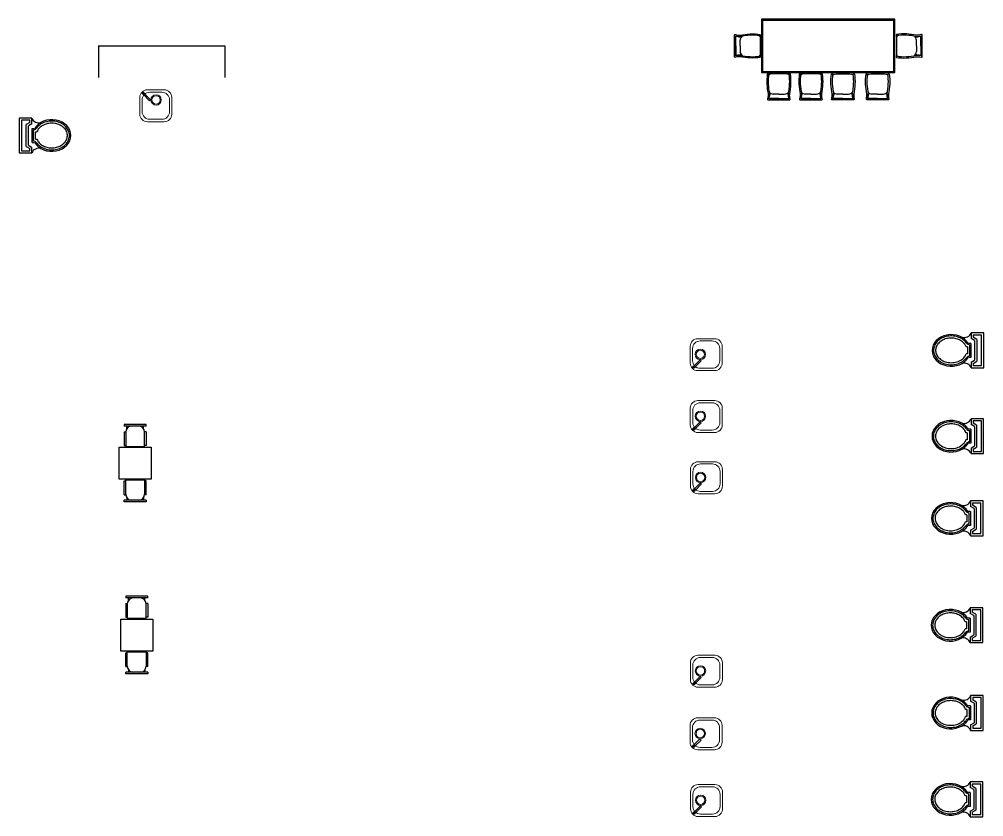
# Model space of a CAD drawing. Header units: metres. Extents: x -353 to 1688, y -477 to 135.
# Drawn here: x 59.27 to 77.34, y -242.8 to -227.86 of the extents above; entities that cross this region are included whole.
import ezdxf

# ---------------------------------------------------------------- set-up
doc = ezdxf.new("R2010")
doc.units = ezdxf.units.M
doc.header["$MEASUREMENT"] = 0
doc.layers.add('ID-LOOSE2', color=8, linetype='Continuous')

# ---------------------------------------------------------------- blocks, each defined once
blk = doc.blocks.new('A$C50846A53')
at = {"linetype": 'Continuous'}
for p, q in [((0, 0.74), (0, 0.56)), ((0.5, 0.74), (0, 0.74)), ((0.47, 0.71), (0.03, 0.71)), ((0.03, 0.71), (0.03, 0.59)), ((0.47, 0.59), (0.47, 0.71)), ((0.5, 0.56), (0.5, 0.74)), ((0, 0.56), (0.08, 0.56)), ((0.03, 0.59), (0.063, 0.59)), ((0.093, 0.64), (0.063, 0.59)), ((0.11, 0.61), (0.08, 0.56)), ((0.093, 0.64), (0.407, 0.64)), ((0.11, 0.61), (0.39, 0.61)), ((0.15, 0.557), (0.15, 0.52)), ((0.15, 0.557), (0.351, 0.557)), ((0.351, 0.557), (0.351, 0.52)), ((0.42, 0.56), (0.39, 0.61)), ((0.437, 0.59), (0.407, 0.64)), ((0.42, 0.56), (0.5, 0.56)), ((0.437, 0.59), (0.47, 0.59)), ((0.17, 0.537), (0.332, 0.537)), ((0.2, 0.507), (0.2, 0.488)), ((0.2, 0.507), (0.301, 0.507)), ((0.301, 0.507), (0.301, 0.488))]:
    blk.add_line(p, q, dxfattribs=at)
for centre, radius, start, end in [((-0.039, 0.461), 0.106, 344.642, 68.7339), ((0.539, 0.461), 0.106, 111.2661, 195.358), ((0.11, 0.542), 0.06, 306.0032, 355.4798), ((0.391, 0.542), 0.06, 184.5202, 233.9959)]:
    blk.add_arc(centre, radius, start, end, dxfattribs=at)
blk.add_ellipse((0.251, 0.274), major_axis=(0, 0.274), ratio=0.828948, start_param=0.459479, end_param=5.823706, dxfattribs=at)
for points, knots in [([(0.145, 0.493), (0.144, 0.492), (0.143, 0.491), (0.132, 0.483), (0.123, 0.475), (0.106, 0.457), (0.098, 0.447), (0.084, 0.426), (0.077, 0.415), (0.066, 0.391), (0.061, 0.378), (0.053, 0.352), (0.05, 0.339), (0.045, 0.311), (0.044, 0.298), (0.043, 0.27), (0.043, 0.256), (0.046, 0.228), (0.049, 0.215), (0.055, 0.188), (0.059, 0.175), (0.069, 0.15), (0.075, 0.138), (0.088, 0.116), (0.095, 0.105), (0.111, 0.085), (0.12, 0.077), (0.138, 0.06), (0.147, 0.053), (0.167, 0.041), (0.178, 0.036), (0.199, 0.028), (0.209, 0.025), (0.231, 0.021), (0.242, 0.02), (0.264, 0.02), (0.275, 0.021), (0.297, 0.026), (0.307, 0.029), (0.328, 0.038), (0.338, 0.044), (0.358, 0.057), (0.367, 0.064), (0.385, 0.081), (0.394, 0.09), (0.409, 0.11), (0.416, 0.121), (0.429, 0.144), (0.434, 0.156), (0.444, 0.181), (0.448, 0.194), (0.454, 0.221), (0.456, 0.235), (0.458, 0.262), (0.458, 0.276), (0.457, 0.304), (0.455, 0.318), (0.45, 0.345), (0.447, 0.358), (0.438, 0.384), (0.433, 0.396), (0.421, 0.42), (0.414, 0.431), (0.399, 0.452), (0.391, 0.461), (0.374, 0.479), (0.365, 0.486), (0.356, 0.493)], [0.542145, 0.542145, 0.542145, 0.542145, 0.562703, 0.562703, 0.724661, 0.724661, 0.886619, 0.886619, 1.048577, 1.048577, 1.210535, 1.210535, 1.372493, 1.372493, 1.534451, 1.534451, 1.696409, 1.696409, 1.858367, 1.858367, 2.020325, 2.020325, 2.182283, 2.182283, 2.344241, 2.344241, 2.506199, 2.506199, 2.668157, 2.668157, 2.830115, 2.830115, 2.992073, 2.992073, 3.154031, 3.154031, 3.315989, 3.315989, 3.477947, 3.477947, 3.639905, 3.639905, 3.801863, 3.801863, 3.963821, 3.963821, 4.125779, 4.125779, 4.287737, 4.287737, 4.449695, 4.449695, 4.611653, 4.611653, 4.773611, 4.773611, 4.935569, 4.935569, 5.097526, 5.097526, 5.259484, 5.259484, 5.421442, 5.421442, 5.5834, 5.5834, 5.741045, 5.741045, 5.741045, 5.741045]), ([(0.2, 0.488), (0.17, 0.474), (0.164, 0.47), (0.151, 0.46), (0.144, 0.454), (0.13, 0.439), (0.123, 0.431), (0.111, 0.413), (0.106, 0.404), (0.096, 0.384), (0.091, 0.373), (0.084, 0.352), (0.081, 0.34), (0.076, 0.317), (0.075, 0.305), (0.073, 0.282), (0.073, 0.27), (0.074, 0.246), (0.076, 0.234), (0.08, 0.211), (0.083, 0.2), (0.09, 0.178), (0.095, 0.167), (0.104, 0.147), (0.11, 0.138), (0.122, 0.12), (0.128, 0.112), (0.142, 0.097), (0.149, 0.09), (0.165, 0.078), (0.173, 0.073), (0.189, 0.064), (0.197, 0.06), (0.214, 0.055), (0.222, 0.053), (0.239, 0.05), (0.248, 0.05), (0.266, 0.051), (0.276, 0.052), (0.296, 0.057), (0.306, 0.061), (0.325, 0.071), (0.335, 0.077), (0.353, 0.091), (0.361, 0.099), (0.377, 0.117), (0.384, 0.127), (0.398, 0.149), (0.404, 0.161), (0.414, 0.185), (0.418, 0.198), (0.424, 0.225), (0.426, 0.239), (0.428, 0.267), (0.428, 0.281), (0.426, 0.309), (0.424, 0.323), (0.418, 0.349), (0.414, 0.363), (0.404, 0.387), (0.398, 0.399), (0.385, 0.421), (0.378, 0.431), (0.362, 0.449), (0.353, 0.458), (0.338, 0.469), (0.332, 0.474), (0.301, 0.488)], [0.459479, 0.459479, 0.459479, 0.459479, 0.567422, 0.567422, 0.720865, 0.720865, 0.874307, 0.874307, 1.02775, 1.02775, 1.181192, 1.181192, 1.334635, 1.334635, 1.488077, 1.488077, 1.64152, 1.64152, 1.794963, 1.794963, 1.948405, 1.948405, 2.101848, 2.101848, 2.25529, 2.25529, 2.408733, 2.408733, 2.562175, 2.562175, 2.715618, 2.715618, 2.86906, 2.86906, 3.022503, 3.022503, 3.175946, 3.175946, 3.356457, 3.356457, 3.536968, 3.536968, 3.717479, 3.717479, 3.89799, 3.89799, 4.078501, 4.078501, 4.259012, 4.259012, 4.439523, 4.439523, 4.620035, 4.620035, 4.800546, 4.800546, 4.981057, 4.981057, 5.161568, 5.161568, 5.342079, 5.342079, 5.52259, 5.52259, 5.703101, 5.703101, 5.823706, 5.823706, 5.823706, 5.823706])]:
    blk.add_open_spline(points, degree=3, knots=knots, dxfattribs=at)
blk = doc.blocks.new('A$C47EF7D3D')
for p, q in [((568, 800), (1368, 800)), ((568, 0), (568, 800)), ((1368, 800), (1368, 0)), ((0, 675), (40, 675)), ((0, 125), (0, 675)), ((40, 125), (40, 675)), ((103, 607), (40, 607)), ((181, 675), (525, 675)), ((181, 675), (181, 635)), ((190, 635), (550, 635)), ((525, 675), (525, 635)), ((550, 635), (550, 165)), ((1746, 635), (1386, 635)), ((1386, 635), (1386, 165)), ((1755, 675), (1411, 675)), ((1411, 675), (1411, 635)), ((1755, 675), (1755, 635)), ((1834, 607), (1896, 607)), ((1936, 675), (1896, 675)), ((1896, 125), (1896, 675)), ((1936, 125), (1936, 675)), ((40, 125), (0, 125)), ((103, 193), (40, 193)), ((181, 125), (181, 165)), ((181, 125), (525, 125)), ((550, 165), (190, 165)), ((525, 125), (525, 165)), ((1368, 0), (568, 0)), ((1386, 165), (1746, 165)), ((1411, 125), (1411, 165)), ((1755, 125), (1411, 125)), ((1755, 125), (1755, 165)), ((1834, 193), (1896, 193)), ((1896, 125), (1936, 125))]:
    blk.add_line(p, q)
for centre, start, end in [((190, 485), 90, 180), ((1746, 485), 0, 90), ((190, 315), 180, 270), ((1746, 315), 270, 0)]:
    blk.add_arc(centre, 150, start, end)
blk = doc.blocks.new('A$C027E3DAA')
at = {"lineweight": 5}
for p, q in [((320, 420), (100, 420)), ((291, 388), (131, 388)), ((0, 100), (0, 320)), ((31, 132), (31, 288)), ((48, 356), (128, 276)), ((142, 290), (63, 369)), ((128, 276), (142, 290)), ((391, 132), (391, 288)), ((420, 100), (420, 320)), ((291, 32), (131, 32)), ((320, 0), (100, 0))]:
    blk.add_line(p, q, dxfattribs=at)
for centre, radius in [((47, 373), 16.5), ((47, 373), 8.24), ((214, 287), 68.5), ((214, 287), 54.8)]:
    blk.add_circle(centre, radius, dxfattribs=at)
for centre, start, end in [((100, 320), 90, 180), ((131, 288), 90, 180), ((291, 288), 0, 90), ((320, 320), 0, 90), ((131, 132), 180, 270), ((291, 132), 270, 0), ((100, 100), 180, 270), ((320, 100), 270, 0)]:
    blk.add_arc(centre, 100, start, end, dxfattribs=at)

msp = doc.modelspace()

# ---------------------------------------------------------------- linework, layer by layer
at = {"layer": 'ID-LOOSE2', "linetype": 'Continuous'}
for p, q in [((75.682, -227.85587), (73.182, -227.85587)), ((73.182, -227.85587), (73.182, -228.85587)), ((75.662, -227.87587), (73.202, -227.87587)), ((73.202, -227.87587), (73.202, -228.83587)), ((75.662, -228.83587), (75.662, -227.87587)), ((75.682, -228.85587), (75.682, -227.85587)), ((72.69028, -228.35556), (72.69028, -228.17181)), ((72.69847, -228.35556), (72.69847, -228.17213)), ((72.69929, -228.35556), (72.69929, -228.17213)), ((72.78035, -228.35556), (72.78035, -228.24877)), ((73.13402, -228.16995), (73.13402, -228.16035)), ((73.13402, -228.16995), (73.13834, -228.1608)), ((73.15342, -228.17171), (73.13402, -228.16995)), ((75.71059, -228.17171), (75.72999, -228.16995)), ((75.72999, -228.16995), (75.72566, -228.1608)), ((75.72999, -228.16995), (75.72999, -228.16035)), ((76.08366, -228.35556), (76.08366, -228.24877)), ((76.16472, -228.35556), (76.16472, -228.17213)), ((76.16554, -228.35556), (76.16554, -228.17213)), ((76.17373, -228.35556), (76.17373, -228.17181)), ((60.74752, -228.35573), (63.12559, -228.35573)), ((60.75427, -228.357), (60.75427, -228.949)), ((63.12435, -228.3552), (63.12435, -228.949)), ((72.69028, -228.35556), (72.69028, -228.5393)), ((72.69847, -228.35556), (72.69847, -228.53898)), ((72.69929, -228.35556), (72.69929, -228.53898)), ((72.78035, -228.35556), (72.78035, -228.46234)), ((76.08366, -228.35556), (76.08366, -228.46234)), ((76.16472, -228.35556), (76.16472, -228.53898)), ((76.16554, -228.35556), (76.16554, -228.53898)), ((76.17373, -228.35556), (76.17373, -228.5393)), ((73.15342, -228.5394), (73.13402, -228.54117)), ((73.13402, -228.54117), (73.13834, -228.55031)), ((73.13402, -228.54117), (73.13402, -228.55076)), ((75.71059, -228.5394), (75.72999, -228.54117)), ((75.72999, -228.54117), (75.72566, -228.55031)), ((75.72999, -228.54117), (75.72999, -228.55076)), ((73.182, -228.85587), (75.682, -228.85587)), ((73.202, -228.83587), (75.662, -228.83587)), ((73.32171, -228.90386), (73.31212, -228.90386)), ((73.32171, -228.90386), (73.31257, -228.89953)), ((73.32347, -228.88446), (73.32171, -228.90386)), ((73.69117, -228.88446), (73.69293, -228.90386)), ((73.69293, -228.90386), (73.70207, -228.89953)), ((73.69293, -228.90386), (73.70252, -228.90386)), ((73.92171, -228.90386), (73.91212, -228.90386)), ((73.92171, -228.90386), (73.91257, -228.89953)), ((73.92347, -228.88446), (73.92171, -228.90386)), ((74.29117, -228.88446), (74.29293, -228.90386)), ((74.29293, -228.90386), (74.30207, -228.89953)), ((74.29293, -228.90386), (74.30252, -228.90386)), ((74.52108, -228.90386), (74.51148, -228.90386)), ((74.52108, -228.90386), (74.51194, -228.89953)), ((74.52284, -228.88446), (74.52108, -228.90386)), ((74.89053, -228.88446), (74.8923, -228.90386)), ((74.8923, -228.90386), (74.90144, -228.89953)), ((74.8923, -228.90386), (74.90189, -228.90386)), ((75.17108, -228.90386), (75.16148, -228.90386)), ((75.17108, -228.90386), (75.16194, -228.89953)), ((75.17284, -228.88446), (75.17108, -228.90386)), ((75.54053, -228.88446), (75.5423, -228.90386)), ((75.5423, -228.90386), (75.55144, -228.89953)), ((75.5423, -228.90386), (75.55189, -228.90386)), ((73.50732, -229.25752), (73.40053, -229.25752)), ((73.50732, -229.25752), (73.61411, -229.25752)), ((74.10732, -229.25752), (74.00053, -229.25752)), ((74.10732, -229.25752), (74.21411, -229.25752)), ((74.70669, -229.25752), (74.5999, -229.25752)), ((74.70669, -229.25752), (74.81347, -229.25752)), ((75.35669, -229.25752), (75.2499, -229.25752)), ((75.35669, -229.25752), (75.46347, -229.25752)), ((73.50732, -229.34759), (73.32358, -229.34759)), ((73.50732, -229.33859), (73.3239, -229.33859)), ((73.50732, -229.33941), (73.3239, -229.33941)), ((73.50732, -229.33859), (73.69074, -229.33859)), ((73.50732, -229.33941), (73.69074, -229.33941)), ((73.50732, -229.34759), (73.69106, -229.34759)), ((74.10732, -229.34759), (73.92358, -229.34759)), ((74.10732, -229.33859), (73.9239, -229.33859)), ((74.10732, -229.33941), (73.9239, -229.33941)), ((74.10732, -229.33859), (74.29074, -229.33859)), ((74.10732, -229.33941), (74.29074, -229.33941)), ((74.10732, -229.34759), (74.29106, -229.34759)), ((74.70669, -229.34759), (74.52294, -229.34759)), ((74.70669, -229.33859), (74.52327, -229.33859)), ((74.70669, -229.33941), (74.52327, -229.33941)), ((74.70669, -229.33859), (74.89011, -229.33859)), ((74.70669, -229.33941), (74.89011, -229.33941)), ((74.70669, -229.34759), (74.89043, -229.34759)), ((75.35669, -229.34759), (75.17294, -229.34759)), ((75.35669, -229.33859), (75.17327, -229.33859)), ((75.35669, -229.33941), (75.17327, -229.33941)), ((75.35669, -229.33859), (75.54011, -229.33859)), ((75.35669, -229.33941), (75.54011, -229.33941)), ((75.35669, -229.34759), (75.54043, -229.34759))]:
    msp.add_line(p, q, dxfattribs=at)
for points in [[(72.69239, -228.14418, 0.10252325), (72.77977, -228.15376, -0.08046065), (73.157, -228.13819, -0.30229994), (73.15408, -228.16262, 0.1979323), (73.15341, -228.17176, -0.02819302), (73.157, -228.22583), (73.157, -228.35587), (73.157, -228.48592, -0.02819302), (73.15341, -228.53998, 0.1979323), (73.15408, -228.54913, -0.30229994), (73.157, -228.57355, -0.08046065), (72.77977, -228.55798, 0.10252325), (72.69239, -228.56756, -0.58711132), (72.6732, -228.55678), (72.6732, -228.15496, -0.58711132)], [(76.17162, -228.14418, -0.10252325), (76.08423, -228.15376, 0.08046065), (75.707, -228.13819, 0.30229994), (75.70993, -228.16262, -0.1979323), (75.7106, -228.17176, 0.02819302), (75.707, -228.22583), (75.707, -228.35587), (75.707, -228.48592, 0.02819302), (75.7106, -228.53998, -0.1979323), (75.70993, -228.54913, 0.30229994), (75.707, -228.57355, 0.08046065), (76.08423, -228.55798, -0.10252325), (76.17162, -228.56756, 0.58711132), (76.1908, -228.55678), (76.1908, -228.15496, 0.58711132)], [(73.7187, -229.34549, -0.10252325), (73.70911, -229.2581, 0.08046065), (73.72469, -228.88087, 0.30229994), (73.70026, -228.8838, -0.1979323), (73.69112, -228.88446, 0.02819302), (73.63705, -228.88087), (73.507, -228.88087), (73.37696, -228.88087, 0.02819302), (73.32289, -228.88446, -0.1979323), (73.31375, -228.8838, 0.30229994), (73.28932, -228.88087, 0.08046065), (73.3049, -229.2581, -0.10252325), (73.29531, -229.34549, 0.58711132), (73.30609, -229.36467), (73.70791, -229.36467, 0.58711132)], [(74.3187, -229.34549, -0.10252325), (74.30911, -229.2581, 0.08046065), (74.32469, -228.88087, 0.30229994), (74.30026, -228.8838, -0.1979323), (74.29112, -228.88446, 0.02819302), (74.23705, -228.88087), (74.107, -228.88087), (73.97696, -228.88087, 0.02819302), (73.92289, -228.88446, -0.1979323), (73.91375, -228.8838, 0.30229994), (73.88932, -228.88087, 0.08046065), (73.9049, -229.2581, -0.10252325), (73.89531, -229.34549, 0.58711132), (73.90609, -229.36467), (74.30791, -229.36467, 0.58711132)], [(74.49531, -229.34549, 0.10252325), (74.5049, -229.2581, -0.08046065), (74.48932, -228.88087, -0.30229994), (74.51375, -228.8838, 0.1979323), (74.52289, -228.88446, -0.02819302), (74.57696, -228.88087), (74.707, -228.88087), (74.83705, -228.88087, -0.02819302), (74.89112, -228.88446, 0.1979323), (74.90026, -228.8838, -0.30229994), (74.92469, -228.88087, -0.08046065), (74.90911, -229.2581, 0.10252325), (74.9187, -229.34549, -0.58711132), (74.90791, -229.36467), (74.50609, -229.36467, -0.58711132)], [(75.14531, -229.34549, 0.10252325), (75.1549, -229.2581, -0.08046065), (75.13932, -228.88087, -0.30229994), (75.16375, -228.8838, 0.1979323), (75.17289, -228.88446, -0.02819302), (75.22696, -228.88087), (75.357, -228.88087), (75.48705, -228.88087, -0.02819302), (75.54112, -228.88446, 0.1979323), (75.55026, -228.8838, -0.30229994), (75.57469, -228.88087, -0.08046065), (75.55911, -229.2581, 0.10252325), (75.5687, -229.34549, -0.58711132), (75.55791, -229.36467), (75.15609, -229.36467, -0.58711132)]]:
    msp.add_lwpolyline(points, format="xyb", close=True, dxfattribs=at)
for centre, radius, start, end in [((72.69266, -228.17225), 0.00242, 68.625833, 169.655045), ((72.75978, -227.93841), 0.24087, 254.037416, 275.448671), ((72.69919, -228.17217), 0.000725, 72.479152, 182.623829), ((72.6997, -228.172), 0.000433, 80.779764, 198.228504), ((72.80767, -227.87196), 0.31732, 252.435911, 268.84091), ((72.87818, -228.24965), 0.09783, 126.807331, 179.483607), ((73.01667, -229.30878), 1.15441, 83.163747, 101.56433), ((73.16483, -228.16795), 0.01202, 153.4625, 198.246395), ((75.84734, -229.30878), 1.15441, 78.43567, 96.836253), ((75.69918, -228.16795), 0.01202, 341.753605, 26.5375), ((75.98583, -228.24965), 0.09783, 0.516393, 53.192669), ((76.05633, -227.87196), 0.31732, 271.15909, 287.564089), ((76.10423, -227.93841), 0.24087, 264.551329, 285.962584), ((76.16431, -228.172), 0.000433, 341.771496, 99.220236), ((76.16481, -228.17217), 0.000725, 357.376171, 107.520848), ((76.17135, -228.17225), 0.00242, 10.344955, 111.374167), ((72.69266, -228.53887), 0.00242, 190.344955, 291.374167), ((72.75978, -228.7727), 0.24087, 84.551329, 105.962584), ((72.69919, -228.53894), 0.000725, 177.376171, 287.520848), ((72.6997, -228.53911), 0.000433, 161.771496, 279.220236), ((72.80767, -228.83916), 0.31732, 91.15909, 107.564089), ((72.87818, -228.46146), 0.09783, 180.516393, 233.192669), ((73.01667, -227.40233), 1.15441, 258.43567, 276.836253), ((73.16483, -228.54316), 0.01202, 161.753605, 206.5375), ((75.84734, -227.40233), 1.15441, 263.163747, 281.56433), ((75.69918, -228.54316), 0.01202, 333.4625, 18.246395), ((75.98583, -228.46146), 0.09783, 306.807331, 359.483607), ((76.05633, -228.83916), 0.31732, 72.435911, 88.84091), ((76.10423, -228.7727), 0.24087, 74.037416, 95.448671), ((76.16431, -228.53911), 0.000433, 260.779764, 18.228504), ((76.16481, -228.53894), 0.000725, 252.479152, 2.623829), ((76.17135, -228.53887), 0.00242, 248.625833, 349.655045), ((74.46055, -229.02121), 1.15441, 173.163747, 191.56433), ((73.31971, -228.87305), 0.01202, 243.4625, 288.246395), ((72.55409, -229.02121), 1.15441, 348.43567, 6.836253), ((73.69493, -228.87305), 0.01202, 251.753605, 296.5375), ((75.06055, -229.02121), 1.15441, 173.163747, 191.56433), ((73.91971, -228.87305), 0.01202, 243.4625, 288.246395), ((73.15409, -229.02121), 1.15441, 348.43567, 6.836253), ((74.29493, -228.87305), 0.01202, 251.753605, 296.5375), ((75.65991, -229.02121), 1.15441, 173.163747, 191.56433), ((74.51908, -228.87305), 0.01202, 243.4625, 288.246395), ((73.75346, -229.02121), 1.15441, 348.43567, 6.836253), ((74.8943, -228.87305), 0.01202, 251.753605, 296.5375), ((76.30991, -229.02121), 1.15441, 173.163747, 191.56433), ((75.16908, -228.87305), 0.01202, 243.4625, 288.246395), ((74.40346, -229.02121), 1.15441, 348.43567, 6.836253), ((75.5443, -228.87305), 0.01202, 251.753605, 296.5375), ((73.09018, -229.27809), 0.24087, 344.037416, 5.448671), ((73.40142, -229.1597), 0.09783, 216.807331, 269.483607), ((73.02372, -229.2302), 0.31732, 342.435911, 358.84091), ((73.61322, -229.1597), 0.09783, 270.516393, 323.192669), ((73.99092, -229.2302), 0.31732, 181.15909, 197.564089), ((73.92446, -229.27809), 0.24087, 174.551329, 195.962584), ((73.69018, -229.27809), 0.24087, 344.037416, 5.448671), ((74.00142, -229.1597), 0.09783, 216.807331, 269.483607), ((73.62372, -229.2302), 0.31732, 342.435911, 358.84091), ((74.21322, -229.1597), 0.09783, 270.516393, 323.192669), ((74.59092, -229.2302), 0.31732, 181.15909, 197.564089), ((74.52446, -229.27809), 0.24087, 174.551329, 195.962584), ((74.28955, -229.27809), 0.24087, 344.037416, 5.448671), ((74.60079, -229.1597), 0.09783, 216.807331, 269.483607), ((74.22309, -229.2302), 0.31732, 342.435911, 358.84091), ((74.81259, -229.1597), 0.09783, 270.516393, 323.192669), ((75.19029, -229.2302), 0.31732, 181.15909, 197.564089), ((75.12383, -229.27809), 0.24087, 174.551329, 195.962584), ((74.93955, -229.27809), 0.24087, 344.037416, 5.448671), ((75.25079, -229.1597), 0.09783, 216.807331, 269.483607), ((74.87309, -229.2302), 0.31732, 342.435911, 358.84091), ((75.46259, -229.1597), 0.09783, 270.516393, 323.192669), ((75.84029, -229.2302), 0.31732, 181.15909, 197.564089), ((75.77383, -229.27809), 0.24087, 174.551329, 195.962584), ((73.32401, -229.34522), 0.00242, 158.625833, 259.655045), ((73.32393, -229.33868), 0.000725, 162.479152, 272.623829), ((73.32376, -229.33818), 0.000433, 170.779764, 288.228504), ((73.69071, -229.33868), 0.000725, 267.376171, 17.520848), ((73.69088, -229.33818), 0.000433, 251.771496, 9.220236), ((73.69063, -229.34522), 0.00242, 280.344955, 21.374167), ((73.92401, -229.34522), 0.00242, 158.625833, 259.655045), ((73.92393, -229.33868), 0.000725, 162.479152, 272.623829), ((73.92376, -229.33818), 0.000433, 170.779764, 288.228504), ((74.29071, -229.33868), 0.000725, 267.376171, 17.520848), ((74.29088, -229.33818), 0.000433, 251.771496, 9.220236), ((74.29063, -229.34522), 0.00242, 280.344955, 21.374167), ((74.52338, -229.34522), 0.00242, 158.625833, 259.655045), ((74.5233, -229.33868), 0.000725, 162.479152, 272.623829), ((74.52313, -229.33818), 0.000433, 170.779764, 288.228504), ((74.89008, -229.33868), 0.000725, 267.376171, 17.520848), ((74.89025, -229.33818), 0.000433, 251.771496, 9.220236), ((74.89, -229.34522), 0.00242, 280.344955, 21.374167), ((75.17338, -229.34522), 0.00242, 158.625833, 259.655045), ((75.1733, -229.33868), 0.000725, 162.479152, 272.623829), ((75.17313, -229.33818), 0.000433, 170.779764, 288.228504), ((75.54008, -229.33868), 0.000725, 267.376171, 17.520848), ((75.54025, -229.33818), 0.000433, 251.771496, 9.220236), ((75.54, -229.34522), 0.00242, 280.344955, 21.374167)]:
    msp.add_arc(centre, radius, start, end, dxfattribs=at)

# ---------------------------------------------------------------- block references
at = {"layer": 'ID-LOOSE2', "linetype": 'Continuous', "xscale": 0.001426284879213249, "yscale": 0.001426284879213249, "zscale": 0.001426284879213249}
msp.add_blockref('A$C027E3DAA', (61.53034, -229.77649), dxfattribs=at)
at = {"layer": 'ID-LOOSE2', "linetype": 'Continuous'}
for name, p, xscale, yscale, zscale, rotation in [('A$C50846A53', (60.23848, -230.36134, -0.00087), 1.304845739735994, 1.304845739735994, 1.304845739735994, 90), ('A$C027E3DAA', (72.44324, -234.44204), 0.001426284879213249, 0.001426284879213249, 0.001426284879213249, 90), ('A$C50846A53', (76.37816, -233.73519), 1.304845739735994, 1.304845739735994, 1.304845739735994, 270), ('A$C027E3DAA', (72.44568, -235.60146), 0.001426284879213249, 0.001426284879213249, 0.001426284879213249, 90), ('A$C47EF7D3D', (61.74191, -236.90256), 0.0007496668609228836, 0.0007496668609228836, 0.0007496668609228836, 90), ('A$C50846A53', (76.37568, -235.34424), 1.304845739735994, 1.304845739735994, 1.304845739735994, 270), ('A$C027E3DAA', (72.44876, -236.74902), 0.001426284879213249, 0.001426284879213249, 0.001426284879213249, 90), ('A$C50846A53', (76.36692, -236.88443), 1.304845739735994, 1.304845739735994, 1.304845739735994, 270), ('A$C47EF7D3D', (61.77227, -240.12365), 0.0007496668609228836, 0.0007496668609228836, 0.0007496668609228836, 90), ('A$C50846A53', (76.36099, -238.88773), 1.304845739735994, 1.304845739735994, 1.304845739735994, 270), ('A$C027E3DAA', (72.44658, -240.37634), 0.001426284879213249, 0.001426284879213249, 0.001426284879213249, 90), ('A$C50846A53', (76.36917, -240.5324), 1.304845739735994, 1.304845739735994, 1.304845739735994, 270), ('A$C027E3DAA', (72.44084, -241.5484), 0.001426284879213249, 0.001426284879213249, 0.001426284879213249, 90), ('A$C50846A53', (76.36086, -242.1511, -0.00098), 1.304845739735994, 1.304845739735994, 1.304845739735994, 270), ('A$C027E3DAA', (72.45018, -242.79966), 0.001426284879213249, 0.001426284879213249, 0.001426284879213249, 90)]:
    msp.add_blockref(name, p, dxfattribs=dict(at, xscale=xscale, yscale=yscale, zscale=zscale, rotation=rotation))

doc.saveas('drawing.dxf')
